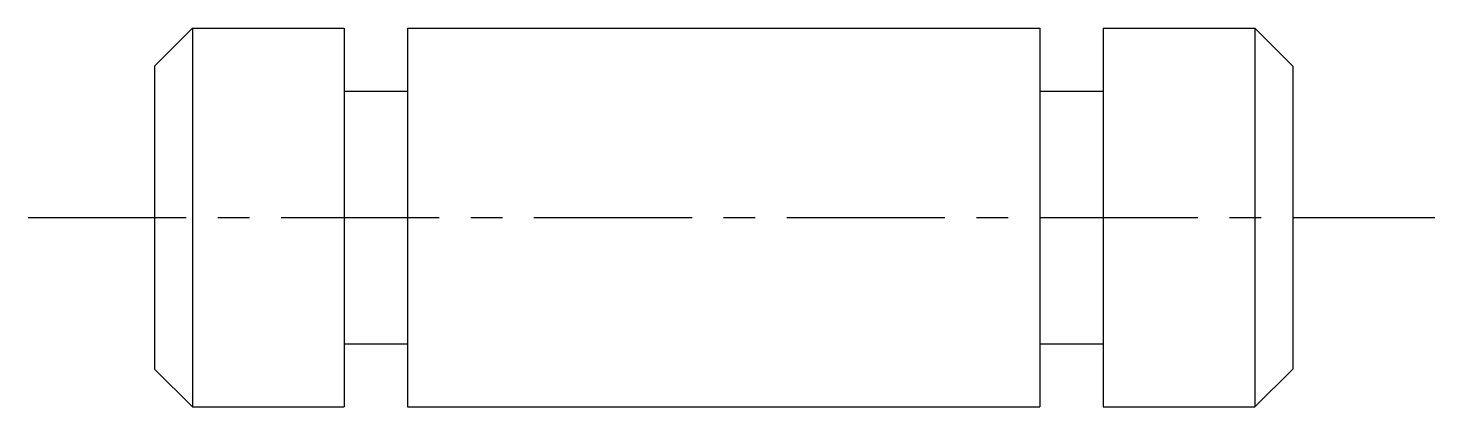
# Model space of a CAD drawing. Extents: x 6 to 95, y 27 to 158.
# Drawn here: x 49.93 to 61.05, y 153.24 to 156.24 of the extents above; entities outside this region: 6.
import ezdxf

# ---------------------------------------------------------------- set-up
doc = ezdxf.new("R2010")
doc.units = 0
doc.linetypes.add('CENTER', pattern=[2, 1.25, -0.25, 0.25, -0.25])
doc.linetypes.add('DASHED', pattern=[0.75, 0.5, -0.25])
doc.layers.get('0').update_dxf_attribs({"linetype": 'CONTINUOUS'})
doc.layers.add('CENTER', color=1, linetype='CENTER')

msp = doc.modelspace()

# ---------------------------------------------------------------- linework, layer by layer
at = {"color": 7, "linetype": 'CONTINUOUS'}
for p, q in [((50.925, 155.937), (51.225, 156.237)), ((51.225, 156.237), (52.425, 156.237)), ((51.225, 156.237), (51.225, 153.237)), ((52.425, 156.237), (52.425, 153.237)), ((52.925, 156.237), (57.925, 156.237)), ((52.925, 156.237), (52.925, 153.237)), ((57.925, 156.237), (57.925, 153.237)), ((58.425, 156.237), (59.625, 156.237)), ((58.425, 156.237), (58.425, 153.237)), ((59.625, 156.237), (59.925, 155.937)), ((59.625, 156.237), (59.625, 153.237)), ((50.925, 155.937), (50.925, 153.537)), ((59.925, 155.937), (59.925, 153.537)), ((52.425, 155.737), (52.925, 155.737)), ((57.925, 155.737), (58.425, 155.737)), ((52.425, 153.737), (52.925, 153.737)), ((57.925, 153.737), (58.425, 153.737)), ((51.225, 153.237), (50.925, 153.537)), ((59.925, 153.537), (59.625, 153.237)), ((51.225, 153.237), (52.425, 153.237)), ((52.925, 153.237), (57.925, 153.237)), ((54.175, 153.237), (54.175, 153.237)), ((55.425, 153.237), (55.426, 153.237)), ((58.425, 153.237), (59.625, 153.237))]:
    msp.add_line(p, q, dxfattribs=at)
msp.add_circle((91.022, 154.737), 1.5, dxfattribs=at)
at = {"color": 3, "linetype": 'DASHED'}
msp.add_circle((91.022, 154.737), 1, dxfattribs=at)
at = {"layer": 'CENTER', "color": 1, "linetype": 'CENTER'}
for p, q in [((91.022, 151.247), (91.022, 158.228)), ((49.925, 154.737), (61.049, 154.737)), ((87.531, 154.737), (94.513, 154.737))]:
    msp.add_line(p, q, dxfattribs=at)

# ---------------------------------------------------------------- texts
at = {"color": 7, "linetype": 'CONTINUOUS'}
for s, p in [('CCG 3-5', (5.545, 56.751)), ('CCG03', (5.545, 26.751))]:
    msp.add_text(s, height=8, dxfattribs=at).set_placement(p)

doc.saveas('drawing.dxf')
